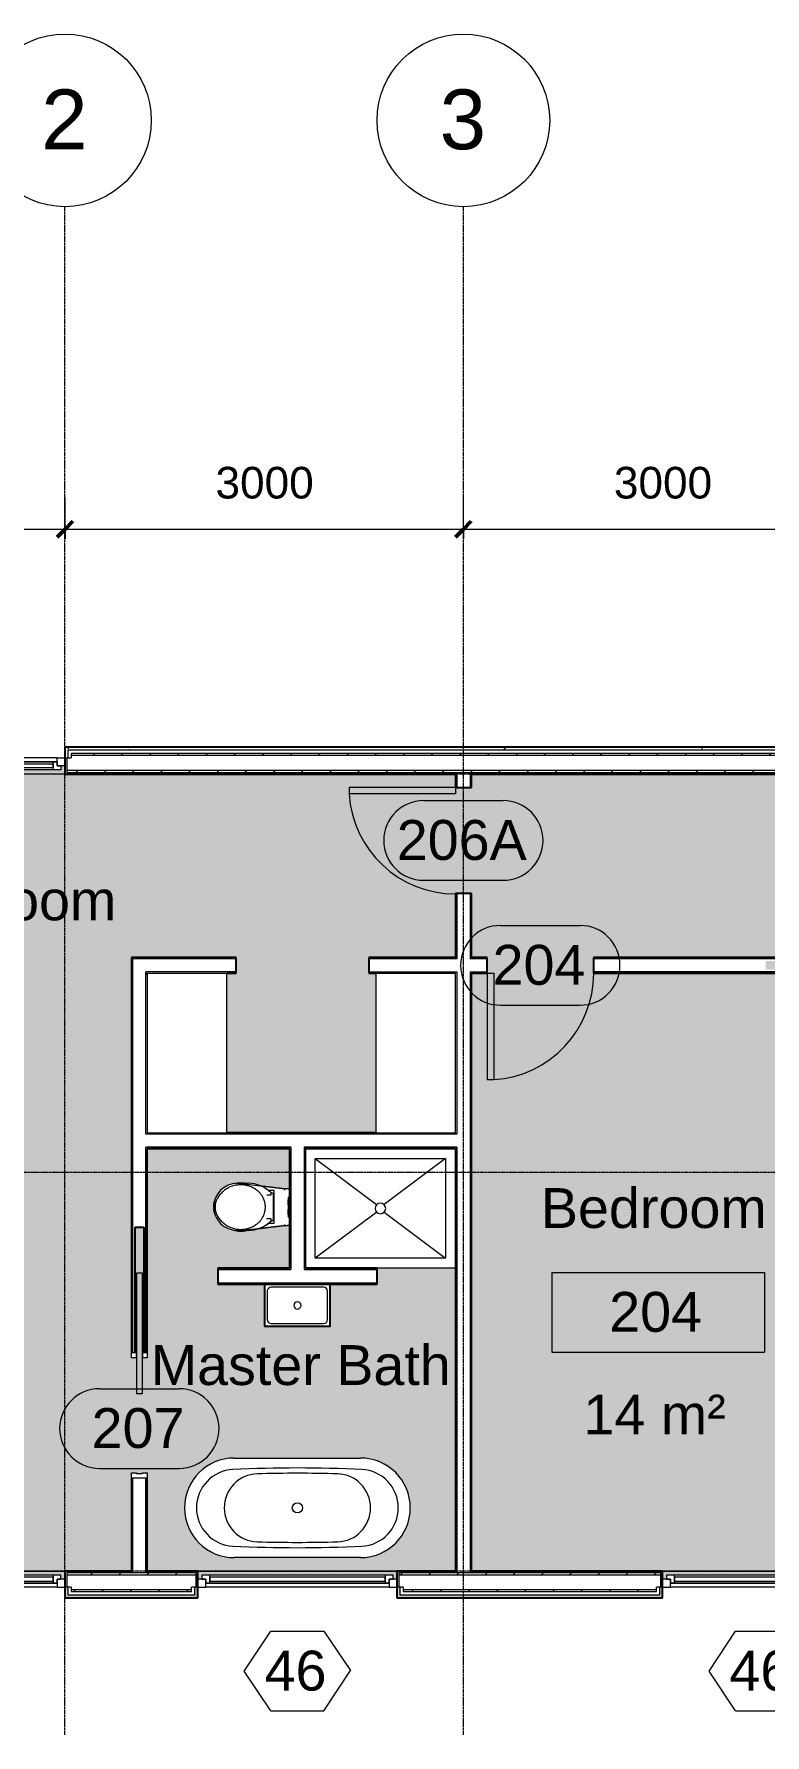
# Model space of a CAD drawing. Header units: millimetres. Extents: x -14653 to 55044, y -19588 to 11008.
# Drawn here: x 34329 to 39833, y -4436 to 8370 of the extents above; entities that cross this region are included whole.
import ezdxf

# ---------------------------------------------------------------- set-up
doc = ezdxf.new("R2010")
doc.units = ezdxf.units.MM
doc.linetypes.add('Grid Line', pattern=[22.225, 12.7, -3.175, 3.175, -3.175])
for name, color, linetype, lineweight in [('A-ANNO-DIMS', 211, 'Continuous', 9), ('A-ANNO-DIMS-100', 211, 'Continuous', 9), ('A-AREA-IDEN', 2, 'Continuous', 9), ('A-AREA-PATT', 32, 'Continuous', 9), ('A-DOOR', 31, 'Continuous', 9), ('A-DOOR-FRAM', 31, 'Continuous', 18), ('A-DOOR-IDEN', 31, 'Continuous', 9), ('A-FLOR', 192, 'Continuous', 9), ('A-GENM', 13, 'Continuous', 9), ('A-GLAZ', 151, 'Continuous', 9), ('A-GLAZ-IDEN', 152, 'Continuous', 9), ('A-WALL', 113, 'Continuous', 9), ('A-WALL-PATT', 111, 'Continuous', 25), ('I-FURN-PNLS', 30, 'Continuous', 9), ('I-WALL', 2, 'Continuous', 9), ('P-SANR-FIXT', 6, 'Continuous', 9), ('S-GRID', 1, 'Continuous', 9), ('S-GRID-IDEN', 1, 'Continuous', 9)]:
    doc.layers.add(name, color=color, linetype=linetype, lineweight=lineweight)
doc.styles.add('Arial_1', font='arial.ttf', dxfattribs={"height": 450})
doc.styles.add('Arial_3', font='arial.ttf', dxfattribs={"height": 238.125})
doc.styles.add('Arial_4', font='arial.ttf', dxfattribs={"height": 300})
doc.dimstyles.new('Feet___Inches', dxfattribs={"dimscale": 304.8, "dimtxt": 242.94927, "dimasz": 0.390625, "dimexe": 0.78125, "dimexo": 0.520833, "dimgap": 0.520833, "dimtad": 1, "dimdec": 0, "dimzin": 0, "dimdsep": 46, "dimtxsty": 'Arial_3', "dimblk1": 'OBLIQUE', "dimblk2": 'OBLIQUE', "dimsah": 1, "dimcen": 0.09, "dimdle": 0.78125, "dimazin": 0, "dimtfac": 1, "dimtdec": 4, "dimtix": 1, "dimtmove": 0, "dimatfit": 3, "dimfxl": 1, "dimtvp": 1, "dimtfill": 1, "dimtolj": 1, "dimtzin": 0, "dimarcsym": 2})
pattern_1 = [(0, (36499.83, 0), (812.8, 203.2), [33.528, -576.072, 33.528, -576.072, -3251.2]), (0, (36499.83, 0), (812.8, 203.2), [-1219.2, 33.528, -1185.672, 33.528, -576.072, -1422.4]), (0, (36499.83, 0), (812.8, 203.2), [-3048, 33.528, -372.872, 33.528, -982.472]), (120, (36804.63, 101.6), (-582.3764, 602.3054), [33.528, -576.072, 33.528, -576.072, -3251.2]), (120, (36804.63, 101.6), (-582.3764, 602.3054), [-1219.2, 33.528, -1185.672, 33.528, -576.072, -1422.4]), (120, (36804.63, 101.6), (-582.3764, 602.3054), [-3048, 33.528, -372.872, 33.528, -982.472]), (240, (36906.23, 508), (-230.4236, -805.5054), [33.528, -576.072, 33.528, -576.072, -3251.2]), (240, (36906.23, 508), (-230.4236, -805.5054), [-1219.2, 33.528, -1185.672, 33.528, -576.072, -1422.4]), (240, (36906.23, 508), (-230.4236, -805.5054), [-3048, 33.528, -372.872, 33.528, -982.472])]
pattern_2 = [(45, (36499.83, 0), (-106.066, 106.066), [])]

# ---------------------------------------------------------------- blocks, each defined once
blk = doc.blocks.new('Bathtub-TOTO-Nexus-FBF794S - 01 Cotton-496586-Level 2')
at = {"layer": 'P-SANR-FIXT'}
for p, q in [((-375, -475), (-375, 475)), ((375, 475), (375, -475))]:
    blk.add_line(p, q, dxfattribs=at)
blk.add_circle((0, 0), 38.1, dxfattribs=at)
for centre, radius, start, end in [((0, 475), 375, 0, 180), ((0, 471), 289, 2.7846, 177.2154), ((0, 295), 256, 1.6683, 178.3317), ((9694, 0), 9994, 177.2154, 182.7846), ((-9694, 0), 9994, 357.2154, 2.7846), ((10120, 0), 10380, 178.3317, 181.6683), ((-10120, 0), 10380, 358.3317, 1.6683), ((0, -295), 256, 181.6683, 358.3317), ((0, -475), 375, 180, 0), ((0, -471), 289, 182.7846, 357.2154)]:
    blk.add_arc(centre, radius, start, end, dxfattribs=at)
blk = doc.blocks.new('Single-Flush - 800 x 2100-431054-Level 2')
at = {"layer": 'A-DOOR', "lineweight": 18}
for p, q in [((350, 60), (350, 860)), ((400, 860), (350, 860)), ((400, 60), (400, 860)), ((400, 60), (350, 60))]:
    blk.add_line(p, q, dxfattribs=at)
at = {"layer": 'A-DOOR'}
blk.add_arc((400, 60), 802, 93.5758, 180, dxfattribs=at)
blk = doc.blocks.new('Single Window - Standard-850328-Level 2')
at = {"layer": 'A-GLAZ', "lineweight": 18}
for p, q in [((-690, 21), (-750, 21)), ((-690, -39), (-690, 21)), ((750, 21), (690, 21)), ((690, 21), (690, -39)), ((-750, -39), (-690, -39)), ((660, -24), (-660, -24)), ((-660, -24), (-660, -54)), ((-660, -54), (660, -54)), ((660, -54), (660, -24)), ((690, -39), (750, -39))]:
    blk.add_line(p, q, dxfattribs=at)
at = {"layer": 'A-GLAZ'}
for p, q in [((-690, 21), (690, 21)), ((-720, -39), (-720, -69)), ((-690, -39), (-720, -39)), ((-720, -69), (-660, -69)), ((-690, -9), (690, -9)), ((-660, -9), (-690, -9)), ((-690, -9), (-690, -39)), ((660, -9), (-660, -9)), ((-660, -69), (-660, -9)), ((-660, -69), (660, -69)), ((690, -9), (660, -9)), ((660, -9), (660, -69)), ((660, -69), (720, -69)), ((690, -39), (690, -9)), ((720, -39), (690, -39)), ((720, -69), (720, -39))]:
    blk.add_line(p, q, dxfattribs=at)
blk = doc.blocks.new('Single Window - Standard-818875-Level 2')
at = {"layer": 'A-GLAZ', "lineweight": 18}
for p, q in [((-750, 39), (-690, 39)), ((-690, 39), (-690, -21)), ((-660, 24), (-660, 54)), ((-660, 54), (660, 54)), ((660, 24), (-660, 24)), ((660, 54), (660, 24)), ((690, -21), (690, 39)), ((690, 39), (750, 39)), ((-690, -21), (-750, -21)), ((750, -21), (690, -21))]:
    blk.add_line(p, q, dxfattribs=at)
at = {"layer": 'A-GLAZ'}
for p, q in [((-720, 69), (-660, 69)), ((-720, 39), (-720, 69)), ((-690, 39), (-720, 39)), ((-690, 9), (-690, 39)), ((-690, 9), (690, 9)), ((-660, 9), (-690, 9)), ((-660, 69), (660, 69)), ((-660, 69), (-660, 9)), ((660, 9), (-660, 9)), ((660, 69), (720, 69)), ((660, 9), (660, 69)), ((690, 9), (660, 9)), ((690, 39), (690, 9)), ((720, 39), (690, 39)), ((720, 69), (720, 39)), ((-690, -21), (690, -21))]:
    blk.add_line(p, q, dxfattribs=at)
blk = doc.blocks.new('Walvit_Hung Bowl_604118 W - Walvit-287141-Level 2')
at = {"layer": 'A-GENM'}
for p, q in [((-178, 206), (-138, 536)), ((-138, 536), (-161, 349)), ((-128, 536), (-139, 536)), ((-76, 570), (-76, 562)), ((76, 562), (-76, 562)), ((-55, 562), (-55, 560)), ((-55, 560), (-49, 560)), ((-17, 560), (-55, 560)), ((-22, 560), (-17, 560)), ((-17, 560), (-17, 562)), ((17, 562), (17, 560)), ((17, 560), (22, 560)), ((55, 560), (17, 560)), ((49, 560), (55, 560)), ((55, 560), (55, 562)), ((76, 570), (76, 562)), ((139, 536), (131, 536)), ((163, 332), (138, 536)), ((138, 536), (178, 206)), ((-126, 452), (-126, 422)), ((-125, 412), (-123, 412)), ((119, 455), (-123, 455)), ((-106, 439), (-106, 431)), ((-106, 431), (-89, 431)), ((92, 449), (-96, 449)), ((-89, 431), (-89, 400)), ((86, 398), (86, 431)), ((86, 431), (103, 431)), ((103, 431), (103, 439)), ((120, 412), (125, 412)), ((121, 418), (121, 454)), ((-179, 177), (-179, 259)), ((175, 259), (175, 177)), ((178, 206), (175, 232)), ((73, 17), (79, 20))]:
    blk.add_line(p, q, dxfattribs=at)
at = {"layer": 'A-GENM', "flags": 128}
for points in [[(-139, 536), (-140, 536), (-140, 536), (-140, 537), (-140, 538), (-140, 540), (-140, 542), (-140, 544), (-140, 546), (-140, 548), (-140, 551), (-140, 553), (-139, 555), (-139, 558), (-139, 560), (-138, 562), (-138, 564), (-137, 566), (-137, 567), (-137, 568), (-136, 569), (-136, 570), (-136, 570)], [(136, 570), (136, 570), (136, 569), (137, 568), (137, 567), (137, 566), (138, 564), (138, 562), (139, 560), (139, 558), (139, 555), (140, 553), (140, 551), (140, 548), (140, 546), (140, 544), (140, 542), (140, 540), (140, 538), (140, 537), (140, 536), (140, 536), (139, 536)], [(125, 327), (121, 332), (117, 337), (113, 342), (108, 346), (104, 350), (99, 354), (94, 358), (89, 362), (83, 365), (78, 368), (72, 371), (66, 374), (61, 377), (55, 379), (49, 381), (43, 383), (37, 385), (30, 386), (24, 387), (18, 388), (11, 388), (5, 389), (-1, 389), (-8, 389), (-14, 388), (-20, 388), (-26, 387), (-33, 385), (-39, 384), (-45, 382), (-51, 380), (-57, 378), (-63, 376), (-69, 373), (-74, 370), (-80, 367), (-85, 364), (-91, 361), (-96, 357), (-101, 353), (-106, 349), (-110, 344), (-115, 340), (-119, 335), (-123, 330), (-126, 327)], [(-126, 327), (-131, 320), (-135, 314), (-140, 307), (-143, 300), (-147, 292), (-151, 285), (-154, 278), (-157, 270), (-159, 262), (-161, 254), (-163, 247), (-165, 239), (-166, 231), (-167, 223), (-167, 214), (-168, 206), (-168, 203)], [(168, 203), (168, 212), (167, 220), (166, 228), (165, 236), (164, 244), (162, 252), (160, 259), (157, 267), (155, 275), (152, 282), (148, 290), (145, 297), (141, 304), (137, 311), (132, 318), (128, 324), (125, 327)], [(-179, 232), (-180, 224), (-180, 215), (-180, 207), (-180, 203)], [(-180, 203), (-180, 195), (-180, 186), (-179, 178), (-178, 169), (-177, 164)], [(-168, 203), (-168, 195), (-167, 187), (-166, 179), (-165, 171), (-164, 163), (-162, 155), (-160, 147), (-158, 140), (-155, 132), (-152, 125), (-149, 117), (-145, 110), (-141, 103), (-137, 96), (-132, 89), (-128, 82), (-123, 76), (-118, 70), (-112, 64), (-106, 58), (-101, 53), (-94, 47), (-88, 42), (-81, 37), (-75, 33), (-68, 29), (-66, 28)], [(66, 28), (73, 32), (80, 36), (87, 41), (93, 46), (99, 51), (105, 57), (111, 63), (116, 68), (122, 75), (127, 81), (131, 88), (136, 94), (140, 101), (144, 108), (148, 116), (151, 123), (154, 130), (157, 138), (159, 146), (162, 154), (163, 161), (165, 169), (166, 177), (167, 186), (168, 194), (168, 202), (168, 203)], [(170, 138), (172, 142), (174, 150), (176, 159), (177, 167), (179, 176), (180, 184), (180, 193), (180, 202), (180, 203)], [(180, 203), (180, 212), (180, 221), (179, 229), (178, 238), (176, 246), (175, 250)], [(-71, 16), (-68, 14), (-62, 11), (-57, 9), (-52, 7), (-46, 5), (-41, 3), (-35, 2), (-29, 0), (-24, -1), (-18, -2), (-12, -2), (-6, -3), (0, -3), (5, -3), (11, -2), (17, -2), (23, -1), (28, 0), (34, 1), (40, 3), (45, 5), (51, 6), (56, 9), (62, 11), (67, 14), (72, 16), (73, 17)], [(-66, 28), (-62, 25), (-57, 23), (-52, 21), (-47, 19), (-42, 17), (-37, 15), (-32, 14), (-27, 13), (-22, 12), (-16, 11), (-11, 10), (-6, 10), (0, 10), (5, 10), (10, 10), (16, 11), (21, 12), (26, 13), (31, 14), (36, 15), (41, 17), (46, 18), (51, 20), (56, 22), (61, 25), (66, 27), (66, 28)]]:
    blk.add_lwpolyline(points, dxfattribs=at)
at = {"layer": 'A-GENM'}
for centre, radius, start, end in [((64, 259), 243, 134.5026, 180), ((156, 243), 328, 149.0773, 149.9712), ((-123, 452), 2.96, 90, 180), ((-116, 422), 9.94, 180, 235.1819), ((-96, 439), 10.3, 90, 180), ((92, 439), 10.3, 360, 90), ((-68, 259), 243, 0, 45.5361), ((119, 454), 1.52, 0, 90), ((114, 418), 6.35, 315, 360), ((-156, 243), 328, 28.2349, 30.9227), ((-2, 177), 177, 180, 270), ((-2, 177), 177, 270, 0)]:
    blk.add_arc(centre, radius, start, end, dxfattribs=at)
for points, knots in [([(-138, 562), (-138, 562), (-138, 563), (-138, 564), (-138, 565), (-137, 567), (-137, 569), (-136, 570), (-136, 570), (-136, 570)], [0.7606274, 0.7606274, 0.7606274, 0.7606274, 0.7857143, 0.8214286, 0.8571429, 0.8928571, 0.9285714, 0.9642857, 0.9979324, 0.9979324, 0.9979324, 0.9979324]), ([(138, 562), (138, 562), (138, 563), (138, 564), (138, 565), (137, 567), (137, 569), (136, 570), (136, 570), (136, 570)], [-0.2393726, -0.2393726, -0.2393726, -0.2393726, -0.2142857, -0.1785714, -0.1428571, -0.1071429, -0.0714286, -0.0357143, -0.0020676, -0.0020676, -0.0020676, -0.0020676]), ([(125, 412), (125, 412), (124, 411), (124, 410), (123, 409), (123, 409)], [-1, -1, -1, -1, -0.75, -0.625, -0.5, -0.5, -0.5, -0.5])]:
    blk.add_open_spline(points, degree=3, knots=knots, dxfattribs=at)
blk.add_open_spline([(-124, 411), (-124, 411), (-125, 412), (-125, 412)], degree=3, dxfattribs=at)
blk = doc.blocks.new('Pocket_Slider_Door_5851 - 2_027 x 0_945-769882-Level 2')
at = {"layer": 'A-DOOR', "lineweight": 18}
for p, q in [((-1072.5, -20), (-1072.5, 20)), ((-1072.5, 20), (-162.5, 20)), ((-162.5, 20), (-162.5, -20)), ((-162.5, -20), (-1072.5, -20))]:
    blk.add_line(p, q, dxfattribs=at)
at = {"layer": 'A-DOOR-FRAM'}
for p, q in [((-472.5, 25), (-472.5, 60)), ((-472.5, 60), (-432.5, 60)), ((-432.5, 25), (-472.5, 25)), ((-432.5, 60), (-432.5, 25)), ((432.5, 22.5), (432.5, 60)), ((432.5, 60), (472.5, 60)), ((437.5, 22.5), (432.5, 22.5)), ((437.5, -22.5), (437.5, 22.5)), ((472.5, 60), (472.5, -60)), ((-472.5, -25), (-432.5, -25)), ((-472.5, -60), (-472.5, -25)), ((-432.5, -60), (-472.5, -60)), ((-432.5, -25), (-432.5, -60)), ((432.5, -22.5), (437.5, -22.5)), ((432.5, -60), (432.5, -22.5)), ((472.5, -60), (432.5, -60))]:
    blk.add_line(p, q, dxfattribs=at)
blk = doc.blocks.new('wardrobe1 - wardrobe-506166-Level 2')
at = {"layer": 'I-FURN-PNLS'}
for p, q in [((-1218, 1298), (-1818, 1298)), ((-1818, 1298), (-1818, 98)), ((-1218, 98), (-1218, 1298)), ((-1818, 98), (-1218, 98))]:
    blk.add_line(p, q, dxfattribs=at)
blk = doc.blocks.new('wardrobe2 - wardrobe-523529-Level 2')
at = {"layer": 'I-FURN-PNLS'}
for p, q in [((-1218, 1298), (-1818, 1298)), ((-1818, 1298), (-1818, 98)), ((-1218, 98), (-1218, 1298)), ((-1818, 98), (-1218, 98))]:
    blk.add_line(p, q, dxfattribs=at)
blk = doc.blocks.new('Lavatory-TOTO-Luminist_Rectangle_Vessel_LLT151 - Standard-698708-Level 2')
at = {"layer": 'P-SANR-FIXT'}
for p, q in [((-250, 155), (-250, -155)), ((-245, 150), (-245, -150)), ((240, 155), (-240, 155)), ((196.85, 137), (-196.85, 137)), ((245, -150), (245, 150)), ((250, -155), (250, 155)), ((-227, 106.85), (-227, -106.85)), ((227, -106.85), (227, 106.85)), ((-245, -160), (245, -160)), ((-240, -155), (240, -155)), ((-196.85, -137), (196.85, -137))]:
    blk.add_line(p, q, dxfattribs=at)
for centre, radius, start, end in [((-245, 155), 5, 90, 180), ((-240, 150), 5, 90, 180), ((-196.85, 106.85), 30.15, 90, 180), ((196.85, 106.85), 30.15, 360, 90), ((240, 150), 5, 0, 90), ((245, 155), 5, 360, 90), ((0, 0), 27.5, 0, 180), ((-196.85, -106.85), 30.15, 180, 270), ((0, 0), 27.5, 180, 0), ((196.85, -106.85), 30.15, 270, 0), ((-245, -155), 5, 180, 270), ((-240, -150), 5, 180, 270), ((240, -150), 5, 270, 360), ((245, -155), 5, 270, 360)]:
    blk.add_arc(centre, radius, start, end, dxfattribs=at)
blk = doc.blocks.new('M_Shower Stall-2D - small-937371-Level 2')
at = {"layer": 'P-SANR-FIXT'}
for p, q in [((75, 825), (536, 479)), ((75, 75), (75, 825)), ((75, 825), (1055, 825)), ((1055, 825), (594, 479)), ((1055, 825), (1055, 75)), ((537, 422), (75, 75)), ((593, 422), (1055, 75)), ((1055, 75), (75, 75)), ((1130, 0), (540, 0))]:
    blk.add_line(p, q, dxfattribs=at)
for start, end in [(360, 180), (180, 360)]:
    blk.add_arc((565, 450), 40, start, end, dxfattribs=at)
blk = doc.blocks.new('Grid - M_Grid Head - Circle-24584-Level 2')
at = {"layer": 'S-GRID-IDEN'}
blk.add_circle((0, 0), 6.5, dxfattribs=at)
blk = doc.blocks.new('M_Room Tag - Room Tag With Area-857186-Level 2')
at = {"layer": 'A-AREA-IDEN'}
for p, q in [((-8, 3), (-8, -3)), ((-8, 3), (8, 3)), ((8, 3), (8, -3)), ((-8, -3), (8, -3))]:
    blk.add_line(p, q, dxfattribs=at)
blk = doc.blocks.new('M_Window Tag - M_Window Tag-859086-Level 2')
at = {"layer": 'A-GLAZ-IDEN'}
for p, q in [((-4, 0), (-2, 3)), ((-2, 3), (2, 3)), ((2, 3), (4, 0.05)), ((-2, -3), (-4, 0)), ((2, -3), (4, 0.05)), ((-2, -3), (2, -3))]:
    blk.add_line(p, q, dxfattribs=at)
blk = doc.blocks.new('M_Door Tag - M_Door Tag-862910-Level 2')
at = {"layer": 'A-DOOR-IDEN'}
for p, q in [((-3, 3), (3, 3)), ((-3, -3), (3, -3))]:
    blk.add_line(p, q, dxfattribs=at)
for centre, start, end in [((-3, 0), 90, 270), ((3, 0), 270, 90)]:
    blk.add_arc(centre, 3, start, end, dxfattribs=at)
blk = doc.blocks.new('DIMBLOCK9-Level 2')
at = {"layer": 'A-ANNO-DIMS-100', "transparency": 16777216}
for p, q in [((31562, 4568), (31562, 4881)), ((34562, 4568), (34562, 4881)), ((31324, 4643), (34562, 4643)), ((31562, 4643), (31562, 4568)), ((34562, 4643), (34562, 4568))]:
    blk.add_line(p, q, dxfattribs=at)
at = {"layer": 'A-ANNO-DIMS-100', "lineweight": 50, "transparency": 16777216}
for p, q in [((31562, 4643), (31502, 4583)), ((31562, 4643), (31621, 4703)), ((34562, 4643), (34502, 4583)), ((34562, 4643), (34621, 4703))]:
    blk.add_line(p, q, dxfattribs=at)
at = {"layer": 'A-ANNO-DIMS-100', "color": 0, "transparency": 16777216, "insert": (32695, 5111), "char_height": 238.1, "width": 879.1, "attachment_point": 1, "line_spacing_factor": 0.941778, "style": 'Arial_3', "bg_fill": 3, "box_fill_scale": 1.25, "bg_fill_color": 256, "bg_fill_true_color": 13158600, "bg_fill_transparency": 0}
blk.add_mtext('3000', dxfattribs=at)
blk = doc.blocks.new('_Oblique')
at = {"color": 0, "linetype": 'ByBlock', "lineweight": -2}
blk.add_line((-0.5, -0.5), (0.5, 0.5), dxfattribs=at)
blk = doc.blocks.new('DIMBLOCK10-Level 2')
at = {"layer": 'A-ANNO-DIMS-100', "transparency": 16777216}
for p, q in [((34562, 4568), (34562, 4881)), ((37562, 4568), (37562, 4881)), ((34562, 4643), (37562, 4643)), ((34562, 4643), (34562, 4568)), ((37562, 4643), (37562, 4568))]:
    blk.add_line(p, q, dxfattribs=at)
at = {"layer": 'A-ANNO-DIMS-100', "lineweight": 50, "transparency": 16777216}
for p, q in [((34562, 4643), (34502, 4583)), ((34562, 4643), (34621, 4703)), ((37562, 4643), (37502, 4583)), ((37562, 4643), (37621, 4703))]:
    blk.add_line(p, q, dxfattribs=at)
at = {"layer": 'A-ANNO-DIMS-100', "color": 0, "transparency": 16777216, "insert": (35695, 5111), "char_height": 238.1, "width": 879.1, "attachment_point": 1, "line_spacing_factor": 0.941778, "style": 'Arial_3', "bg_fill": 3, "box_fill_scale": 1.25, "bg_fill_color": 256, "bg_fill_true_color": 13158600, "bg_fill_transparency": 0}
blk.add_mtext('3000', dxfattribs=at)
blk = doc.blocks.new('DIMBLOCK11-Level 2')
at = {"layer": 'A-ANNO-DIMS-100', "transparency": 16777216}
for p, q in [((37562, 4568), (37562, 4881)), ((40562, 4568), (40562, 4881)), ((37562, 4643), (40562, 4643)), ((37562, 4643), (37562, 4568)), ((40562, 4643), (40562, 4568))]:
    blk.add_line(p, q, dxfattribs=at)
at = {"layer": 'A-ANNO-DIMS-100', "lineweight": 50, "transparency": 16777216}
for p, q in [((37562, 4643), (37502, 4583)), ((37562, 4643), (37621, 4703)), ((40562, 4643), (40502, 4583)), ((40562, 4643), (40621, 4703))]:
    blk.add_line(p, q, dxfattribs=at)
at = {"layer": 'A-ANNO-DIMS-100', "color": 0, "transparency": 16777216, "insert": (38695, 5111), "char_height": 238.1, "width": 879.1, "attachment_point": 1, "line_spacing_factor": 0.941778, "style": 'Arial_3', "bg_fill": 3, "box_fill_scale": 1.25, "bg_fill_color": 256, "bg_fill_true_color": 13158600, "bg_fill_transparency": 0}
blk.add_mtext('3000', dxfattribs=at)

msp = doc.modelspace()

# ---------------------------------------------------------------- hatches: boundary and pattern name
at = {"layer": 'A-AREA-PATT'}
for color, points in [(173, [(34531.8, -3263.6), (34561.8, -3263.6), (34561.8, -3201.6), (35061.8, -3201.6), (35061.8, -2461.6), (35099.3, -2461.6), (35099.3, -2466.6), (35121.8, -2466.6), (35121.8, -611.6), (35089.1, -611.6), (35089.1, -1556.6), (35096.8, -1556.6), (35096.8, -1596.6), (35061.8, -1596.6), (35061.8, 1418.4), (35850.8, 1418.4), (35850.8, 1298.4), (35781.8, 1298.4), (35781.8, 98.4), (36901.8, 98.4), (36901.8, 1298.4), (36850.8, 1298.4), (36850.8, 1418.4), (37501.8, 1418.4), (37501.8, 1898.4), (37561.8, 1898.4), (37561.8, 2698.4), (37501.8, 2698.4), (37501.8, 2798.4), (34561.8, 2798.4), (34561.8, 2860.4), (34531.8, 2860.4), (34531.8, 2830.4), (33091.8, 2830.4), (33091.8, 2860.4), (33061.8, 2860.4), (33061.8, 2798.4), (31661.8, 2798.4), (31661.8, 2758.4), (31611.8, 2758.4), (31611.8, 1318.4), (31661.8, 1318.4), (31661.8, -3201.6), (33061.8, -3201.6), (33061.8, -3263.6), (33091.8, -3263.6), (33091.8, -3233.6), (34531.8, -3233.6)]), (41, [(48082.8, -3266.6), (48082.8, -3216.6), (49511.8, -3216.6), (49511.8, -3201.6), (48102.8, -3201.6), (48102.8, -1920.7), (48367, -1920.7), (48367, 2798.4), (48204.4, 2798.4), (48204.4, -1907.8), (48154.4, -1907.8), (48154.4, 2798.4), (48041.8, 2798.4), (48041.8, 2848.4), (46601.8, 2848.4), (46601.8, 2798.4), (43561.8, 2798.4), (43561.8, 2860.4), (43531.8, 2860.4), (43531.8, 2830.4), (42091.8, 2830.4), (42091.8, 2860.4), (42031.8, 2860.4), (42031.8, 2830.4), (40591.8, 2830.4), (40591.8, 2860.4), (40561.8, 2860.4), (40561.8, 2798.4), (37621.8, 2798.4), (37621.8, 2698.4), (37561.8, 2698.4), (37561.8, 1898.4), (37621.8, 1898.4), (37621.8, 1418.4), (37740.8, 1418.4), (37740.8, 1358.4), (38540.8, 1358.4), (38540.8, 1418.4), (40821.8, 1418.4), (40821.8, 1383.4), (40781.8, 1383.4), (40781.8, 1391.1), (39836.8, 1391.1), (39836.8, 1358.4), (41691.8, 1358.4), (41691.8, 1380.9), (41686.8, 1380.9), (41686.8, 1418.4), (42051.7, 1418.4), (42051.7, 1380.9), (42046.7, 1380.9), (42046.7, 1358.4), (43901.7, 1358.4), (43901.7, 1391.1), (42956.7, 1391.1), (42956.7, 1383.4), (42916.7, 1383.4), (42916.7, 1418.4), (45500.8, 1418.4), (45500.8, 1358.4), (46300.8, 1358.4), (46300.8, 1418.4), (46602.8, 1418.4), (46602.8, -3216.6), (46642.8, -3216.6), (46642.8, -3266.6), (47867.8, -3266.6)])]:
    msp.add_hatch(color=color, dxfattribs=at).paths.add_polyline_path(points, flags=0)
h = msp.add_hatch(color=254, dxfattribs=at)
h.paths.add_polyline_path([(40531.8, -3263.6), (40561.8, -3263.6), (40561.8, -3201.6), (40945.5, -3201.6), (40945.5, -1525.6), (40561.8, -1525.6), (40561.8, -261.6), (40621.8, -261.6), (40621.8, 538.4), (40561.8, 538.4), (40561.8, 1298.4), (38540.8, 1298.4), (38540.8, 1358.4), (37740.8, 1358.4), (37740.8, 1298.4), (37621.8, 1298.4), (37621.8, -3201.6), (39061.8, -3201.6), (39061.8, -3263.6), (39091.8, -3263.6), (39091.8, -3233.6), (40531.8, -3233.6)], flags=0)
h.paths.add_polyline_path([(39836.8, 1325.7), (40621.8, 1325.7), (40621.8, 1358.4), (39836.8, 1358.4)], flags=0)
h = msp.add_hatch(color=213, dxfattribs=at)
h.paths.add_polyline_path([(37031.8, -3263.6), (37061.8, -3263.6), (37061.8, -3201.6), (37501.8, -3201.6), (37501.8, -921.6), (36911.8, -921.6), (36911.8, -1041.6), (36556.8, -1041.6), (36560.3, -1043.1), (36561.8, -1046.6), (36561.6, -1357.9), (36556.8, -1361.6), (36065.5, -1361.4), (36061.8, -1356.6), (36061.8, -1046.6), (36066.8, -1041.6), (35711.8, -1041.6), (35711.8, -921.6), (36251.8, -921.6), (36251.8, -597.2), (36239.7, -600.6), (36221.8, -601.9), (36217.5, -600.6), (36217.5, -599.4), (36032.3, -622.4), (36008.6, -626.2), (35989.3, -632.1), (35882.8, -641.8), (35835.9, -635.9), (35825.7, -632.6), (35811.8, -630.4), (35768.6, -611.9), (35732.5, -583.5), (35705.3, -547.7), (35683.5, -495.8), (35680.4, -474.8), (35679.5, -458.9), (35685.4, -420.8), (35708.3, -368), (35736.6, -332.7), (35772.6, -305.8), (35817.4, -288.5), (35866.7, -283.1), (35888.3, -281.4), (35905.1, -283.1), (35949.9, -283.9), (35992.1, -288.7), (36035.7, -301.2), (36217.5, -322.6), (36218.1, -322), (36223.6, -321.3), (36239.7, -322.6), (36244.1, -323.3), (36251.8, -325.9), (36251.8, -21.6), (35181.8, -21.6), (35181.8, -1596.6), (35146.8, -1596.6), (35146.8, -1556.6), (35154.5, -1556.6), (35154.5, -611.6), (35121.8, -611.6), (35121.8, -2466.6), (35144.3, -2466.6), (35144.3, -2461.6), (35181.8, -2461.6), (35181.8, -3201.6), (35561.8, -3201.6), (35561.8, -3263.6), (35591.8, -3263.6), (35591.8, -3233.6), (37031.8, -3233.6)], flags=0)
h.paths.add_polyline_path([(36786.8, -3100.6), (35836.8, -3100.6), (35771.6, -3094.9), (35708.5, -3078), (35649.3, -3050.4), (35595.7, -3012.9), (35549.5, -2966.6), (35512, -2913.1), (35484.4, -2853.9), (35467.5, -2790.7), (35461.8, -2725.6), (35467.5, -2660.5), (35484.4, -2597.3), (35512, -2538.1), (35549.5, -2484.5), (35595.7, -2438.3), (35649.3, -2400.8), (35708.5, -2373.2), (35771.6, -2356.3), (35836.8, -2350.6), (36786.8, -2350.6), (36851.9, -2356.3), (36915, -2373.2), (36974.3, -2400.8), (37027.8, -2438.3), (37074, -2484.5), (37111.5, -2538.1), (37139.1, -2597.3), (37156.1, -2660.5), (37161.8, -2725.6), (37156.1, -2790.7), (37139.1, -2853.9), (37111.5, -2913.1), (37074, -2966.6), (37027.8, -3012.9), (36974.3, -3050.4), (36915, -3078), (36851.9, -3094.9)], flags=0)
at = {"layer": 'A-WALL-PATT', "lineweight": 9}
h = msp.add_hatch(dxfattribs=at)
h.set_pattern_fill('FP_3', color=256, style=0, pattern_type=2)
h.set_pattern_definition(pattern_1)
h.paths.add_polyline_path([(43561.8, 2920.4), (43583.8, 2920.4), (43583.8, 2978.4), (46561.8, 2978.4), (46561.8, 3000.4), (43561.8, 3000.4), (43561.8, 2978.4)], flags=0)
h.paths.add_polyline_path([(40561.8, 2920.4), (40561.8, 3000.4), (34561.8, 3000.4), (34561.8, 2920.4), (34583.8, 2920.4), (34583.8, 2978.4), (40539.8, 2978.4), (40539.8, 2920.4), (40548.8, 2920.4)], flags=0)
h.paths.add_polyline_path([(33039.8, 2920.4), (33061.8, 2920.4), (33061.8, 3000.4), (29881.8, 3000.4), (29881.8, 2978.4), (33039.8, 2978.4), (33039.8, 2953.4)], flags=0)
h = msp.add_hatch(dxfattribs=at)
h.set_pattern_fill('FP_1', color=256, style=0, pattern_type=2)
h.set_pattern_definition(pattern_2)
h.paths.add_polyline_path([(46276.8, 2938.4), (46561.8, 2938.4), (46561.8, 2953.4), (43608.8, 2953.4), (43608.8, 2938.4), (46152.6, 2938.4)], flags=0)
h.paths.add_polyline_path([(34615.3, 2938.4), (40514.8, 2938.4), (40514.8, 2953.4), (34608.8, 2953.4), (34608.8, 2938.4)], flags=0)
h.paths.add_polyline_path([(33014.8, 2938.4), (33014.8, 2953.4), (29921.8, 2953.4), (29921.8, 2938.4), (32048.3, 2938.4)], flags=0)
h = msp.add_hatch(dxfattribs=at)
h.set_pattern_fill('FP_1', color=256, style=0, pattern_type=2)
h.set_pattern_definition(pattern_2)
h.paths.add_polyline_path([(46561.8, 2811.4), (46561.8, 2826.4), (43574.8, 2826.4), (43574.8, 2811.4), (46451.8, 2811.4)], flags=0)
h.paths.add_polyline_path([(34684.8, 2811.4), (40548.8, 2811.4), (40548.8, 2826.4), (34574.8, 2826.4), (34574.8, 2811.4)], flags=0)
h.paths.add_polyline_path([(30048.8, 2811.4), (33048.8, 2811.4), (33048.8, 2826.4), (30048.8, 2826)], flags=0)
h = msp.add_hatch(dxfattribs=at)
h.set_pattern_fill('FP_3', color=256, style=0, pattern_type=2)
h.set_pattern_definition(pattern_1)
h.paths.add_polyline_path([(37511.8, -3201.6), (37511.8, -11.6), (37501.8, -11.6), (37501.8, -3201.6)], flags=0)
h.paths.add_polyline_path([(37501.8, 88.4), (37511.8, 88.4), (37511.8, 1308.4), (37501.8, 1308.4), (37501.8, 98.4)], flags=0)
h.paths.add_polyline_path([(37501.8, 1408.4), (37511.8, 1408.4), (37511.8, 1898.4), (37501.8, 1898.4), (37501.8, 1418.4)], flags=0)
h.paths.add_polyline_path([(37511.8, 2698.4), (37511.8, 2798.4), (37501.8, 2798.4), (37501.8, 2698.4)], flags=0)
h = msp.add_hatch(dxfattribs=at)
h.set_pattern_fill('FP_3', color=256, style=0, pattern_type=2)
h.set_pattern_definition(pattern_1)
h.paths.add_polyline_path([(37621.8, -3201.6), (37621.8, 1308.4), (37611.8, 1308.4), (37611.8, -3201.6)], flags=0)
h.paths.add_polyline_path([(37611.8, 1408.4), (37621.8, 1408.4), (37621.8, 1898.4), (37611.8, 1898.4)], flags=0)
h.paths.add_polyline_path([(37611.8, 2698.4), (37621.8, 2698.4), (37621.8, 2798.4), (37611.8, 2798.4)], flags=0)
h = msp.add_hatch(dxfattribs=at)
h.set_pattern_fill('FP_3', color=256, style=0, pattern_type=2)
h.set_pattern_definition(pattern_1)
h.paths.add_polyline_path([(35061.8, -3201.6), (35071.8, -3201.6), (35071.8, -2501.6), (35061.8, -2501.6), (35061.8, -3006.8)], flags=0)
h.paths.add_polyline_path([(35071.8, -1556.6), (35071.7, 1418.4), (35061.8, 1418.4), (35061.8, -1556.6)], flags=0)
h = msp.add_hatch(dxfattribs=at)
h.set_pattern_fill('FP_3', color=256, style=0, pattern_type=2)
h.set_pattern_definition(pattern_1)
h.paths.add_polyline_path([(46413.8, 1408.4), (46580.8, 1408.4), (46580.7, 1418.4), (46300.8, 1418.4), (46300.8, 1408.4), (46400.8, 1408.4)], flags=0)
h.paths.add_polyline_path([(45500.8, 1408.4), (45500.8, 1418.4), (42956.7, 1418.4), (42956.7, 1408.4), (45231.2, 1408.4)], flags=0)
h.paths.add_polyline_path([(41726.8, 1408.4), (42011.7, 1408.4), (42011.7, 1418.4), (41726.8, 1418.4)], flags=0)
h.paths.add_polyline_path([(40671.8, 1408.4), (40781.8, 1408.4), (40781.8, 1418.4), (38540.8, 1418.4), (38540.8, 1408.4), (40571.8, 1408.4)], flags=0)
h.paths.add_polyline_path([(37740.8, 1408.4), (37740.8, 1418.4), (37621.8, 1418.4), (37621.8, 1408.4)], flags=0)
h.paths.add_polyline_path([(36901.8, 1408.4), (37501.8, 1408.4), (37501.8, 1418.4), (36850.8, 1418.4), (36850.8, 1408.4)], flags=0)
h.paths.add_polyline_path([(35850.8, 1408.4), (35850.8, 1418.4), (35071.8, 1418.4), (35071.8, 1408.4), (35781.8, 1408.4)], flags=0)
h = msp.add_hatch(dxfattribs=at)
h.set_pattern_fill('FP_3', color=256, style=0, pattern_type=2)
h.set_pattern_definition(pattern_1)
h.paths.add_polyline_path([(35181.8, -3201.6), (35181.8, -2501.6), (35171.8, -2501.6), (35171.8, -3201.6)], flags=0)
h.paths.add_polyline_path([(35171.8, -1556.6), (35181.8, -1556.6), (35181.8, -11.6), (35171.8, -11.6), (35171.8, -611.6)], flags=0)
h.paths.add_polyline_path([(35181.8, 88.4), (35181.8, 1308.4), (35171.8, 1308.4), (35171.8, 88.4)], flags=0)
h = msp.add_hatch(dxfattribs=at)
h.set_pattern_fill('FP_3', color=256, style=0, pattern_type=2)
h.set_pattern_definition(pattern_1)
h.paths.add_polyline_path([(46400.8, 1298.4), (46400.8, 1308.4), (46300.8, 1308.4), (46300.8, 1298.4), (46399.5, 1298.4)], flags=0)
h.paths.add_polyline_path([(45500.8, 1298.4), (45500.8, 1308.4), (43166.7, 1308.4), (43166.7, 1298.4), (45231.2, 1298.4)], flags=0)
h.paths.add_polyline_path([(43056.7, 1298.4), (43066.7, 1298.4), (43066.7, 1308.4), (42956.7, 1308.4), (42956.7, 1298.4)], flags=0)
h.paths.add_polyline_path([(40561.8, 1298.4), (40571.8, 1298.4), (40571.8, 1308.4), (38540.8, 1308.4), (38540.8, 1298.4), (39958, 1298.4)], flags=0)
h.paths.add_polyline_path([(40781.8, 1298.4), (40781.8, 1308.4), (40671.8, 1308.4), (40671.8, 1298.4), (40681.8, 1298.4)], flags=0)
h.paths.add_polyline_path([(42011.7, 1298.4), (42011.7, 1308.4), (41726.8, 1308.4), (41726.8, 1298.4)], flags=0)
h.paths.add_polyline_path([(36901.8, 1298.4), (37501.8, 1298.4), (37501.8, 1308.4), (36850.8, 1308.4), (36850.8, 1298.4)], flags=0)
h.paths.add_polyline_path([(37621.8, 1298.4), (37740.8, 1298.4), (37740.8, 1308.4), (37621.8, 1308.4)], flags=0)
h.paths.add_polyline_path([(35850.8, 1298.4), (35850.8, 1308.4), (35181.8, 1308.4), (35181.8, 1298.4), (35781.8, 1298.4)], flags=0)
h = msp.add_hatch(dxfattribs=at)
h.set_pattern_fill('FP_3', color=256, style=0, pattern_type=2)
h.set_pattern_definition(pattern_1)
h.paths.add_polyline_path([(37321.4, 88.4), (37501.8, 88.4), (37501.8, 98.4), (35181.8, 98.4), (35181.8, 88.4), (36901.8, 88.4)], flags=0)
h = msp.add_hatch(dxfattribs=at)
h.set_pattern_fill('FP_3', color=256, style=0, pattern_type=2)
h.set_pattern_definition(pattern_1)
h.paths.add_polyline_path([(36901.8, -21.6), (37501.8, -21.6), (37501.7, -11.6), (36361.8, -11.6), (36361.8, -21.6), (36662.3, -21.6)], flags=0)
h.paths.add_polyline_path([(36251.8, -21.6), (36261.8, -21.6), (36261.8, -11.6), (35181.8, -11.6), (35181.8, -21.6), (36003.1, -21.6)], flags=0)
h = msp.add_hatch(dxfattribs=at)
h.set_pattern_fill('FP_3', color=256, style=0, pattern_type=2)
h.set_pattern_definition(pattern_1)
h.paths.add_polyline_path([(36361.8, -921.6), (36371.8, -921.6), (36371.8, -21.6), (36361.8, -21.7), (36361.8, -500.7)], flags=0)
h = msp.add_hatch(dxfattribs=at)
h.set_pattern_fill('FP_3', color=256, style=0, pattern_type=2)
h.set_pattern_definition(pattern_1)
h.paths.add_polyline_path([(36662.3, -1041.6), (36911.8, -1041.6), (36911.8, -1031.6), (35711.8, -1031.6), (35711.8, -1041.6), (36556.8, -1041.6)], flags=0)
h = msp.add_hatch(dxfattribs=at)
h.set_pattern_fill('FP_3', color=256, style=0, pattern_type=2)
h.set_pattern_definition(pattern_1)
h.paths.add_polyline_path([(46400.8, -3403.6), (46602.8, -3403.6), (46602.8, -3381.6), (46422.8, -3381.6), (46422.8, -3323.6), (46400.8, -3323.6), (46400.8, -3381.6)], flags=0)
h.paths.add_polyline_path([(40574.8, -3403.6), (44900.8, -3403.6), (44900.8, -3323.6), (44878.8, -3323.6), (44878.8, -3381.6), (40583.8, -3381.6), (40583.8, -3323.6), (40561.8, -3323.6), (40561.8, -3403.6)], flags=0)
h.paths.add_polyline_path([(49511.8, -3403.6), (49561.8, -3403.6), (49561.8, -3381.6), (49511.8, -3381.6)], flags=0)
h.paths.add_polyline_path([(37321.4, -3403.6), (39061.8, -3403.6), (39061.8, -3323.6), (39039.8, -3323.6), (39039.8, -3381.6), (37083.8, -3381.6), (37083.8, -3323.6), (37061.8, -3323.6), (37061.8, -3403.6), (37137.7, -3403.6)], flags=0)
h.paths.add_polyline_path([(35514.8, -3403.6), (35561.8, -3403.6), (35561.8, -3323.6), (35539.8, -3323.6), (35539.8, -3381.6), (34583.8, -3381.6), (34583.8, -3323.6), (34561.8, -3323.6), (34561.8, -3403.6), (35344, -3403.6)], flags=0)
h.paths.add_polyline_path([(33014.8, -3403.6), (33061.8, -3403.6), (33061.8, -3323.6), (33039.8, -3323.6), (33039.8, -3381.6), (29881.8, -3381.6), (29881.8, -3403.6), (32048.3, -3403.6)], flags=0)
h = msp.add_hatch(dxfattribs=at)
h.set_pattern_fill('FP_1', color=256, style=0, pattern_type=2)
h.set_pattern_definition(pattern_2)
h.paths.add_polyline_path([(49561.8, -3229.6), (49561.8, -3214.6), (49511.8, -3214.6), (49511.8, -3229.6)], flags=0)
h.paths.add_polyline_path([(46413.8, -3229.6), (46602.8, -3229.6), (46602.8, -3214.6), (46413.8, -3214.6)], flags=0)
h.paths.add_polyline_path([(41276.3, -3229.6), (44887.8, -3229.6), (44887.8, -3214.6), (40574.8, -3214.6), (40574.8, -3229.6), (41065.5, -3229.6)], flags=0)
h.paths.add_polyline_path([(37074.8, -3229.6), (39048.8, -3229.6), (39048.8, -3214.6), (37074.8, -3214.6)], flags=0)
h.paths.add_polyline_path([(35171.8, -3229.6), (35548.8, -3229.6), (35548.8, -3214.6), (34574.8, -3214.6), (34574.8, -3229.6), (35071.8, -3229.6)], flags=0)
h.paths.add_polyline_path([(33014.8, -3229.6), (33048.8, -3229.6), (33048.8, -3214.6), (30048.8, -3214.6), (30048.8, -3229.6), (32048.3, -3229.6)], flags=0)
h = msp.add_hatch(dxfattribs=at)
h.set_pattern_fill('FP_1', color=256, style=0, pattern_type=2)
h.set_pattern_definition(pattern_2)
h.paths.add_polyline_path([(49561.8, -3356.6), (49561.8, -3341.6), (49511.8, -3341.6), (49511.8, -3356.6), (49524.3, -3356.6)], flags=0)
h.paths.add_polyline_path([(46602.8, -3356.6), (46602.8, -3341.6), (46447.8, -3341.6), (46447.8, -3356.6), (46549.5, -3356.6)], flags=0)
h.paths.add_polyline_path([(41825.5, -3356.6), (44853.8, -3356.6), (44853.8, -3341.6), (40608.8, -3341.6), (40608.8, -3356.6), (41276.3, -3356.6)], flags=0)
h.paths.add_polyline_path([(39014.8, -3356.6), (39014.8, -3341.6), (37108.8, -3341.6), (37108.8, -3356.6), (38639.7, -3356.6)], flags=0)
h.paths.add_polyline_path([(35514.8, -3356.6), (35514.8, -3341.6), (34608.8, -3341.6), (34608.8, -3356.6), (35344, -3356.6)], flags=0)
h.paths.add_polyline_path([(30061.8, -3356.6), (33014.8, -3356.6), (33014.8, -3341.6), (29921.8, -3342.4), (29921.8, -3356.6), (30033.8, -3356.6)], flags=0)

# ---------------------------------------------------------------- linework, layer by layer
at = {"layer": 'A-FLOR'}
for p, q in [((34561.8, 2798.4), (33061.8, 2798.4)), ((33061.8, -3201.6), (34561.8, -3201.6)), ((35561.8, -3201.6), (37061.8, -3201.6)), ((39061.8, -3201.6), (40561.8, -3201.6))]:
    msp.add_line(p, q, dxfattribs=at)
at = {"layer": 'A-WALL', "lineweight": 25}
for p, q in [((40561.8, 3000.4), (34561.8, 3000.4)), ((34561.8, 3000.4), (34561.8, 2798.4)), ((34561.8, 2798.4), (37501.8, 2798.4)), ((37621.8, 2798.4), (40561.8, 2798.4)), ((35061.8, -3201.6), (34561.8, -3201.6)), ((34561.8, -3201.6), (34561.8, -3403.6)), ((35561.8, -3201.6), (35181.8, -3201.6)), ((35561.8, -3403.6), (35561.8, -3201.6)), ((37501.8, -3201.6), (37061.8, -3201.6)), ((37061.8, -3201.6), (37061.8, -3403.6)), ((39061.8, -3201.6), (37621.8, -3201.6)), ((39061.8, -3403.6), (39061.8, -3201.6)), ((34561.8, -3403.6), (35561.8, -3403.6)), ((37061.8, -3403.6), (39061.8, -3403.6))]:
    msp.add_line(p, q, dxfattribs=at)
at = {"layer": 'A-WALL'}
for p, q in [((34583.8, 2978.4), (34583.8, 2920.4)), ((40539.8, 2978.4), (34583.8, 2978.4)), ((34608.8, 2953.4), (34608.8, 2920.4)), ((40514.8, 2953.4), (34608.8, 2953.4)), ((34561.8, 2920.4), (34608.8, 2920.4)), ((34574.8, 2920.4), (34574.8, 2811.4)), ((40548.8, 2826.4), (34574.8, 2826.4)), ((40514.8, 2938.4), (34608.8, 2938.4)), ((34574.8, 2811.4), (40548.8, 2811.4)), ((37511.8, 2798.4), (37501.8, 2798.4)), ((37511.8, 2811.4), (37511.8, 2698.4)), ((37611.8, 2811.4), (37611.8, 2698.4)), ((37621.8, 2798.4), (37611.8, 2798.4)), ((37511.8, 1898.4), (37511.8, 1408.4)), ((37611.8, 1898.4), (37611.8, 1408.4)), ((35850.8, 1408.4), (35071.8, 1408.4)), ((35071.8, -1556.6), (35071.8, 1408.4)), ((35850.8, 1308.4), (35171.8, 1308.4)), ((35171.8, 88.4), (35171.8, 1308.4)), ((37511.8, 1408.4), (36850.8, 1408.4)), ((36850.8, 1308.4), (37511.8, 1308.4)), ((37511.8, 1308.4), (37511.8, 88.4)), ((37740.8, 1408.4), (37611.8, 1408.4)), ((37611.8, 1308.4), (37611.8, -3214.6)), ((37611.8, 1308.4), (37740.8, 1308.4)), ((40781.8, 1408.4), (38540.8, 1408.4)), ((40571.8, 1308.4), (38540.8, 1308.4)), ((37511.8, 88.4), (35171.8, 88.4)), ((35171.8, -1556.6), (35171.8, -11.6)), ((36261.8, -11.6), (35171.8, -11.6)), ((36261.8, -11.6), (36261.8, -931.6)), ((37511.8, -11.6), (36361.8, -11.6)), ((36361.8, -11.6), (36361.8, -931.6)), ((37511.8, -11.6), (37511.8, -3214.6)), ((35711.8, -931.6), (36261.8, -931.6)), ((36361.8, -931.6), (36911.8, -931.6)), ((35711.8, -1031.6), (36911.8, -1031.6)), ((35071.8, -3214.6), (35071.8, -2501.6)), ((35171.8, -3214.6), (35171.8, -2501.6)), ((34608.8, -3323.6), (34561.8, -3323.6)), ((34574.8, -3214.6), (34574.8, -3323.6)), ((35548.8, -3214.6), (34574.8, -3214.6)), ((34574.8, -3229.6), (35548.8, -3229.6)), ((34583.8, -3323.6), (34583.8, -3381.6)), ((34608.8, -3323.6), (34608.8, -3356.6)), ((35061.8, -3201.6), (35071.8, -3201.6)), ((35171.8, -3201.6), (35181.8, -3201.6)), ((35561.8, -3323.6), (35514.8, -3323.6)), ((35514.8, -3356.6), (35514.8, -3323.6)), ((35539.8, -3381.6), (35539.8, -3323.6)), ((35548.8, -3323.6), (35548.8, -3214.6)), ((37108.8, -3323.6), (37061.8, -3323.6)), ((37074.8, -3214.6), (37074.8, -3323.6)), ((39048.8, -3214.6), (37074.8, -3214.6)), ((37074.8, -3229.6), (39048.8, -3229.6)), ((37083.8, -3323.6), (37083.8, -3381.6)), ((37108.8, -3323.6), (37108.8, -3356.6)), ((37501.8, -3201.6), (37511.8, -3201.6)), ((37611.8, -3201.6), (37621.8, -3201.6)), ((39061.8, -3323.6), (39014.8, -3323.6)), ((39014.8, -3356.6), (39014.8, -3323.6)), ((39039.8, -3381.6), (39039.8, -3323.6)), ((39048.8, -3323.6), (39048.8, -3214.6)), ((34583.8, -3381.6), (35539.8, -3381.6)), ((34608.8, -3341.6), (35514.8, -3341.6)), ((34608.8, -3356.6), (35514.8, -3356.6)), ((37083.8, -3381.6), (39039.8, -3381.6)), ((37108.8, -3341.6), (39014.8, -3341.6)), ((37108.8, -3356.6), (39014.8, -3356.6))]:
    msp.add_line(p, q, dxfattribs=at)
at = {"layer": 'I-WALL', "lineweight": 25}
for p, q in [((37501.8, 2798.4), (37501.8, 2698.4)), ((37501.8, 2698.4), (37621.8, 2698.4)), ((37621.8, 2698.4), (37621.8, 2798.4)), ((37621.8, 1898.4), (37501.8, 1898.4)), ((37501.8, 1898.4), (37501.8, 1418.4)), ((37621.8, 1418.4), (37621.8, 1898.4)), ((35850.8, 1418.4), (35061.8, 1418.4)), ((35061.8, 1418.4), (35061.8, -1556.6)), ((35850.8, 1298.4), (35850.8, 1418.4)), ((37501.8, 1418.4), (36850.8, 1418.4)), ((36850.8, 1418.4), (36850.8, 1298.4)), ((37740.8, 1418.4), (37621.8, 1418.4)), ((37740.8, 1298.4), (37740.8, 1418.4)), ((40781.8, 1418.4), (38540.8, 1418.4)), ((38540.8, 1418.4), (38540.8, 1298.4)), ((35781.8, 1298.4), (35850.8, 1298.4)), ((36850.8, 1298.4), (36901.8, 1298.4)), ((37621.8, -3201.6), (37621.8, 1298.4)), ((37621.8, 1298.4), (37740.8, 1298.4)), ((38540.8, 1298.4), (40561.8, 1298.4)), ((36901.8, 98.4), (35781.8, 98.4)), ((35181.8, -1556.6), (35181.8, -21.6)), ((35181.8, -21.6), (36251.8, -21.6)), ((36251.8, -21.6), (36251.8, -921.6)), ((36371.8, -21.6), (37501.8, -21.6)), ((36371.8, -921.6), (36371.8, -21.6)), ((37501.8, -21.6), (37501.8, -3201.6)), ((35089.1, -1556.6), (35089.1, -611.6)), ((35089.1, -611.6), (35154.5, -611.6)), ((35154.5, -611.6), (35154.5, -1556.6)), ((36251.8, -921.6), (35711.8, -921.6)), ((35711.8, -921.6), (35711.8, -1041.6)), ((36911.8, -921.6), (36371.8, -921.6)), ((36911.8, -1041.6), (36911.8, -921.6)), ((35711.8, -1041.6), (36911.8, -1041.6)), ((35061.8, -2501.6), (35061.8, -3201.6)), ((35181.8, -3201.6), (35181.8, -2501.6))]:
    msp.add_line(p, q, dxfattribs=at)
at = {"layer": 'S-GRID', "linetype": 'Grid Line'}
for p, q in [((34561.8, -4435.6), (34561.8, 7069.6)), ((37561.8, -4435.6), (37561.8, 7069.6)), ((50921, 2798.4), (26852.5, 2798.4)), ((50921, -201.6), (26852.5, -201.6)), ((50921, -3201.6), (26852.5, -3201.6))]:
    msp.add_line(p, q, dxfattribs=at)

# ---------------------------------------------------------------- block references
at = {"layer": 'A-AREA-IDEN', "xscale": 99.99999999999993, "yscale": 99.99999999999993, "zscale": 99.99999999999993}
msp.add_blockref('M_Room Tag - Room Tag With Area-857186-Level 2', (39028.8, -1254.7), dxfattribs=at)
at = {"layer": 'A-DOOR'}
for name, p, rotation in [('Single-Flush - 800 x 2100-431054-Level 2', (37561.8, 2298.4), 89.99999999999991), ('Single-Flush - 800 x 2100-431054-Level 2', (38140.8, 1358.4), 180), ('Pocket_Slider_Door_5851 - 2_027 x 0_945-769882-Level 2', (35121.8, -2029.1), 269.9999999999999)]:
    msp.add_blockref(name, p, dxfattribs=dict(at, rotation=rotation))
at = {"layer": 'A-DOOR-IDEN', "xscale": 99.99999999999993, "yscale": 99.99999999999993, "zscale": 99.99999999999993}
for p in [(37561.8, 2298.4), (38140.8, 1358.4), (35121.8, -2128.7)]:
    msp.add_blockref('M_Door Tag - M_Door Tag-862910-Level 2', p, dxfattribs=at)
at = {"layer": 'A-GENM', "rotation": 270.0000000000056}
msp.add_blockref('Walvit_Hung Bowl_604118 W - Walvit-287141-Level 2', (35681.9, -461.6), dxfattribs=at)
at = {"layer": 'A-GLAZ', "rotation": 180}
for name, p in [('Single Window - Standard-818875-Level 2', (33811.8, 2899.4)), ('Single Window - Standard-850328-Level 2', (33811.8, -3302.6)), ('Single Window - Standard-850328-Level 2', (36311.8, -3302.6)), ('Single Window - Standard-850328-Level 2', (39811.8, -3302.6))]:
    msp.add_blockref(name, p, dxfattribs=at)
at = {"layer": 'A-GLAZ-IDEN', "xscale": 99.99999999999993, "yscale": 99.99999999999993, "zscale": 99.99999999999993}
for p in [(36311.8, -3954.6), (39811.8, -3954.6)]:
    msp.add_blockref('M_Window Tag - M_Window Tag-859086-Level 2', p, dxfattribs=at)
at = {"layer": 'I-FURN-PNLS'}
for name, p in [('wardrobe2 - wardrobe-523529-Level 2', (36999.8, 0)), ('wardrobe1 - wardrobe-506166-Level 2', (38719.8, 0))]:
    msp.add_blockref(name, p, dxfattribs=at)
at = {"layer": 'P-SANR-FIXT'}
for name, p in [('M_Shower Stall-2D - small-937371-Level 2', (36371.8, -921.6)), ('Lavatory-TOTO-Luminist_Rectangle_Vessel_LLT151 - Standard-698708-Level 2', (36311.8, -1201.6))]:
    msp.add_blockref(name, p, dxfattribs=at)
at = {"layer": 'P-SANR-FIXT', "rotation": 89.99999999999991}
msp.add_blockref('Bathtub-TOTO-Nexus-FBF794S - 01 Cotton-496586-Level 2', (36311.8, -2725.6), dxfattribs=at)
at = {"layer": 'S-GRID-IDEN', "xscale": 99.99999999999993, "yscale": 99.99999999999993, "zscale": 99.99999999999993}
for p in [(34561.8, 7719.6), (37561.8, 7719.6)]:
    msp.add_blockref('Grid - M_Grid Head - Circle-24584-Level 2', p, dxfattribs=at)

# ---------------------------------------------------------------- texts
at = {"layer": 'A-AREA-IDEN', "char_height": 300, "attachment_point": 1, "style": 'Arial_4'}
for s, insert, width in [('Master Bedroom', (31851, 1997.3), 3824.049), ('Bedroom', (38145.3, -318.7), 2108.438), ('204', (38659.7, -1100.3), 865.822), ('Master Bath', (35207.6, -1501), 2781.856), ('14 m²', (38465.8, -1873.4), 1330.801)]:
    msp.add_mtext(s, dxfattribs=dict(at, insert=insert, width=width))
at = {"layer": 'A-DOOR-IDEN', "char_height": 300, "attachment_point": 1, "style": 'Arial_4'}
for s, insert, width in [('206A', (37059.9, 2452.3), 1210.548), ('204', (37781.4, 1512.3), 865.822), ('207', (34762.4, -1974.8), 865.822)]:
    msp.add_mtext(s, dxfattribs=dict(at, insert=insert, width=width))
at = {"layer": 'A-GLAZ-IDEN', "char_height": 300, "width": 577.215, "attachment_point": 1, "style": 'Arial_4'}
for insert in [(36064.9, -3801.2), (39564.9, -3801.2)]:
    msp.add_mtext('46', dxfattribs=dict(at, insert=insert))
at = {"layer": 'S-GRID-IDEN', "char_height": 450, "width": 424.894, "attachment_point": 1, "style": 'Arial_1'}
for s, insert in [('2', (34383.1, 7952.2)), ('3', (37383.1, 7952.2))]:
    msp.add_mtext(s, dxfattribs=dict(at, insert=insert))

# ---------------------------------------------------------------- next in the draw order: dimensions: what is measured, and where the dimension line sits
at = {"layer": 'A-ANNO-DIMS'}
dim = msp.add_linear_dim(base=(34561.8, 4643), p1=(31561.8, 4727.2), p2=(34561.8, 4727.2), dimstyle='Feet___Inches', override={"dimpost": '<>', "dimfxl": 3000}, dxfattribs=at)
dim.commit()
dim.dimension.update_dxf_attribs({"geometry": 'DIMBLOCK9-Level 2', "text_midpoint": (33061.8, 4923.4)})

# ---------------------------------------------------------------- next in the draw order: dimensions: what is measured, and where the dimension line sits
dim = msp.add_linear_dim(base=(37561.8, 4643), p1=(34561.8, 4727.2), p2=(37561.8, 4727.2), dimstyle='Feet___Inches', override={"dimpost": '<>', "dimfxl": 3000}, dxfattribs=at)
dim.commit()
dim.dimension.update_dxf_attribs({"geometry": 'DIMBLOCK10-Level 2', "text_midpoint": (36061.8, 4923.4)})

# ---------------------------------------------------------------- next in the draw order: dimensions: what is measured, and where the dimension line sits
dim = msp.add_linear_dim(base=(40561.8, 4643), p1=(37561.8, 4727.2), p2=(40561.8, 4727.2), dimstyle='Feet___Inches', override={"dimpost": '<>', "dimfxl": 3000}, dxfattribs=at)
dim.commit()
dim.dimension.update_dxf_attribs({"geometry": 'DIMBLOCK11-Level 2', "text_midpoint": (39061.8, 4923.4)})

doc.saveas('drawing.dxf')
